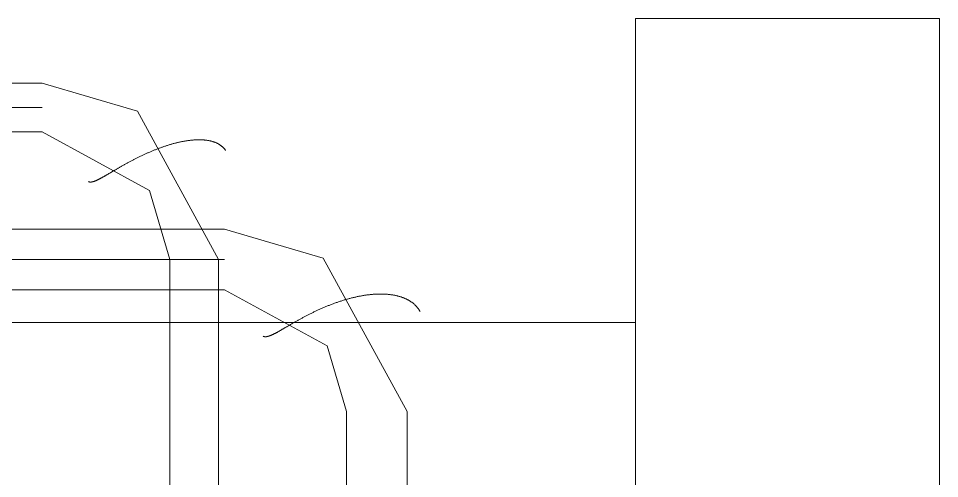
# Model space of a CAD drawing. Header units: millimetres. Extents: x -677815 to 476396, y -125373 to 39000.
# Drawn here: x 137187.5 to 137490.3, y 11948.7 to 12100 of the extents above; entities that cross this region are included whole.
import ezdxf

# ---------------------------------------------------------------- set-up
doc = ezdxf.new("R2010")
doc.units = ezdxf.units.MM
for name, color, linetype, lineweight in [('AM_BOR', 4, 'Continuous', 25), ('Xref building Toll$0$A-WALL', 113, 'Continuous', 9), ('Xref building Toll$0$P-SANR-FIXT', 6, 'Continuous', 9)]:
    doc.layers.add(name, color=color, linetype=linetype, lineweight=lineweight)

# ---------------------------------------------------------------- blocks, each defined once
blk = doc.blocks.new('Xref building Toll$0$FP_242-MASTER GROUND FLOOR')
at = {"layer": 'Xref building Toll$0$P-SANR-FIXT'}
for p, q in [((190, 203), (-110, 203)), ((-110, 187), (32, 187)), ((48, 187), (190, 187))]:
    blk.add_line(p, q, dxfattribs=at)
blk = doc.blocks.new('Xref building Toll$0$FP_244-MASTER GROUND FLOOR')
at = {"layer": 'Xref building Toll$0$P-SANR-FIXT'}
for p, q in [((215.5, 229.27), (215.51, 229.33)), ((215.5, 229.21), (215.5, 229.27)), ((215.5, 229.14), (215.5, 229.21)), ((215.5, 229.08), (215.5, 229.14)), ((215.5, 229.01), (215.5, 229.08)), ((215.5, 228.94), (215.5, 229.01)), ((215.51, 228.87), (215.5, 228.94)), ((215.51, 229.33), (215.52, 229.39)), ((215.51, 228.8), (215.51, 228.87)), ((215.52, 228.73), (215.51, 228.8)), ((215.52, 229.39), (215.53, 229.45)), ((215.54, 228.65), (215.52, 228.73)), ((215.53, 229.45), (215.55, 229.5)), ((215.55, 228.58), (215.54, 228.65)), ((215.55, 229.5), (215.56, 229.56)), ((215.57, 228.5), (215.55, 228.58)), ((215.56, 229.56), (215.58, 229.61)), ((215.58, 228.42), (215.57, 228.5)), ((215.58, 229.61), (215.6, 229.67)), ((215.6, 228.34), (215.58, 228.42)), ((215.6, 229.67), (215.62, 229.72)), ((215.63, 228.26), (215.6, 228.34)), ((215.62, 229.72), (215.65, 229.77)), ((215.65, 228.17), (215.63, 228.26)), ((215.68, 228.09), (215.65, 228.17)), ((215.7, 228), (215.68, 228.09)), ((215.73, 227.91), (215.7, 228)), ((215.76, 227.82), (215.73, 227.91)), ((215.8, 227.73), (215.76, 227.82)), ((215.83, 227.64), (215.8, 227.73)), ((215.87, 227.54), (215.83, 227.64)), ((215.91, 227.44), (215.87, 227.54)), ((215.95, 227.35), (215.91, 227.44)), ((215.99, 227.25), (215.95, 227.35)), ((216.04, 227.14), (215.99, 227.25)), ((216.09, 227.04), (216.04, 227.14)), ((216.13, 226.94), (216.09, 227.04)), ((216.18, 226.83), (216.13, 226.94)), ((216.23, 226.72), (216.18, 226.83)), ((216.29, 226.61), (216.23, 226.72)), ((216.34, 226.5), (216.29, 226.61)), ((216.4, 226.39), (216.34, 226.5)), ((216.46, 226.27), (216.4, 226.39)), ((216.52, 226.16), (216.46, 226.27)), ((216.58, 226.04), (216.52, 226.16)), ((216.64, 225.92), (216.58, 226.04)), ((216.71, 225.8), (216.64, 225.92)), ((216.77, 225.67), (216.71, 225.8)), ((216.84, 225.55), (216.77, 225.67)), ((216.91, 225.42), (216.84, 225.55)), ((216.98, 225.29), (216.91, 225.42)), ((217.05, 225.16), (216.98, 225.29)), ((217.12, 225.03), (217.05, 225.16)), ((217.2, 224.9), (217.12, 225.03)), ((217.27, 224.76), (217.2, 224.9)), ((217.35, 224.63), (217.27, 224.76)), ((217.43, 224.49), (217.35, 224.63)), ((217.51, 224.35), (217.43, 224.49)), ((217.59, 224.21), (217.51, 224.35)), ((217.67, 224.07), (217.59, 224.21)), ((217.76, 223.92), (217.67, 224.07)), ((217.84, 223.77), (217.76, 223.92)), ((217.93, 223.63), (217.84, 223.77)), ((218.02, 223.48), (217.93, 223.63)), ((218.1, 223.33), (218.02, 223.48)), ((218.19, 223.17), (218.1, 223.33)), ((218.28, 223.02), (218.19, 223.17)), ((218.37, 222.86), (218.28, 223.02)), ((218.47, 222.71), (218.37, 222.86)), ((218.56, 222.55), (218.47, 222.71)), ((218.65, 222.39), (218.56, 222.55)), ((218.75, 222.22), (218.65, 222.39)), ((218.85, 222.06), (218.75, 222.22)), ((218.94, 221.89), (218.85, 222.06)), ((219.04, 221.73), (218.94, 221.89)), ((219.14, 221.56), (219.04, 221.73)), ((219.24, 221.39), (219.14, 221.56)), ((219.34, 221.22), (219.24, 221.39)), ((219.44, 221.05), (219.34, 221.22)), ((219.54, 220.87), (219.44, 221.05)), ((219.65, 220.7), (219.54, 220.87)), ((219.75, 220.52), (219.65, 220.7)), ((219.85, 220.34), (219.75, 220.52)), ((219.96, 220.16), (219.85, 220.34)), ((220.06, 219.98), (219.96, 220.16)), ((220.17, 219.79), (220.06, 219.98)), ((220.27, 219.61), (220.17, 219.79)), ((220.38, 219.42), (220.27, 219.61)), ((220.49, 219.24), (220.38, 219.42)), ((220.59, 219.05), (220.49, 219.24)), ((220.7, 218.86), (220.59, 219.05)), ((220.81, 218.67), (220.7, 218.86)), ((220.92, 218.47), (220.81, 218.67)), ((221.03, 218.28), (220.92, 218.47)), ((221.14, 218.08), (221.03, 218.28)), ((221.25, 217.89), (221.14, 218.08)), ((221.36, 217.69), (221.25, 217.89)), ((221.47, 217.49), (221.36, 217.69)), ((221.58, 217.29), (221.47, 217.49)), ((221.69, 217.09), (221.58, 217.29)), ((221.8, 216.89), (221.69, 217.09)), ((221.91, 216.68), (221.8, 216.89)), ((222.02, 216.48), (221.91, 216.68)), ((222.13, 216.27), (222.02, 216.48)), ((222.24, 216.06), (222.13, 216.27)), ((222.35, 215.86), (222.24, 216.06)), ((222.46, 215.65), (222.35, 215.86)), ((222.57, 215.44), (222.46, 215.65)), ((222.69, 215.22), (222.57, 215.44)), ((222.8, 215.01), (222.69, 215.22)), ((222.91, 214.8), (222.8, 215.01)), ((223.02, 214.58), (222.91, 214.8)), ((223.13, 214.37), (223.02, 214.58)), ((223.24, 214.15), (223.13, 214.37)), ((223.35, 213.93), (223.24, 214.15)), ((223.46, 213.71), (223.35, 213.93)), ((223.57, 213.49), (223.46, 213.71)), ((223.68, 213.27), (223.57, 213.49)), ((223.78, 213.05), (223.68, 213.27)), ((223.89, 212.83), (223.78, 213.05)), ((224, 212.61), (223.89, 212.83)), ((224.11, 212.38), (224, 212.61)), ((224.21, 212.16), (224.11, 212.38)), ((224.32, 211.93), (224.21, 212.16)), ((224.43, 211.71), (224.32, 211.93)), ((224.53, 211.48), (224.43, 211.71)), ((224.64, 211.25), (224.53, 211.48)), ((224.74, 211.03), (224.64, 211.25)), ((224.85, 210.8), (224.74, 211.03)), ((224.95, 210.57), (224.85, 210.8)), ((225.05, 210.34), (224.95, 210.57)), ((225.15, 210.11), (225.05, 210.34)), ((225.25, 209.88), (225.15, 210.11)), ((225.36, 209.64), (225.25, 209.88)), ((225.46, 209.41), (225.36, 209.64)), ((225.55, 209.18), (225.46, 209.41)), ((225.65, 208.95), (225.55, 209.18)), ((225.75, 208.71), (225.65, 208.95)), ((225.85, 208.48), (225.75, 208.71)), ((225.94, 208.25), (225.85, 208.48)), ((226.04, 208.01), (225.94, 208.25)), ((226.13, 207.78), (226.04, 208.01)), ((226.22, 207.54), (226.13, 207.78)), ((226.32, 207.31), (226.22, 207.54)), ((226.41, 207.07), (226.32, 207.31)), ((226.5, 206.83), (226.41, 207.07)), ((226.59, 206.6), (226.5, 206.83)), ((226.67, 206.36), (226.59, 206.6)), ((226.76, 206.13), (226.67, 206.36)), ((226.85, 205.89), (226.76, 206.13)), ((226.93, 205.65), (226.85, 205.89)), ((227.02, 205.42), (226.93, 205.65)), ((227.1, 205.18), (227.02, 205.42)), ((227.18, 204.94), (227.1, 205.18)), ((227.26, 204.71), (227.18, 204.94)), ((227.34, 204.47), (227.26, 204.71)), ((227.42, 204.23), (227.34, 204.47)), ((227.49, 204), (227.42, 204.23)), ((227.57, 203.76), (227.49, 204)), ((227.64, 203.53), (227.57, 203.76)), ((227.71, 203.29), (227.64, 203.53)), ((227.79, 203.05), (227.71, 203.29)), ((227.86, 202.82), (227.79, 203.05)), ((227.92, 202.58), (227.86, 202.82)), ((227.99, 202.35), (227.92, 202.58)), ((228.06, 202.11), (227.99, 202.35)), ((228.12, 201.88), (228.06, 202.11)), ((228.19, 201.65), (228.12, 201.88)), ((228.25, 201.41), (228.19, 201.65)), ((228.31, 201.18), (228.25, 201.41)), ((228.37, 200.95), (228.31, 201.18)), ((228.42, 200.72), (228.37, 200.95)), ((228.48, 200.48), (228.42, 200.72)), ((228.53, 200.25), (228.48, 200.48)), ((228.59, 200.02), (228.53, 200.25)), ((228.64, 199.79), (228.59, 200.02)), ((228.69, 199.56), (228.64, 199.79)), ((228.74, 199.33), (228.69, 199.56)), ((228.78, 199.11), (228.74, 199.33)), ((228.83, 198.88), (228.78, 199.11)), ((228.87, 198.65), (228.83, 198.88)), ((228.91, 198.43), (228.87, 198.65)), ((228.95, 198.2), (228.91, 198.43)), ((228.99, 197.98), (228.95, 198.2)), ((229.03, 197.76), (228.99, 197.98)), ((229.06, 197.53), (229.03, 197.76)), ((229.1, 197.31), (229.06, 197.53)), ((229.13, 197.09), (229.1, 197.31)), ((229.16, 196.87), (229.13, 197.09)), ((229.19, 196.65), (229.16, 196.87)), ((229.21, 196.44), (229.19, 196.65)), ((229.24, 196.22), (229.21, 196.44)), ((229.26, 196.01), (229.24, 196.22)), ((229.28, 195.79), (229.26, 196.01)), ((229.3, 195.58), (229.28, 195.79)), ((229.32, 195.37), (229.3, 195.58)), ((229.34, 195.16), (229.32, 195.37)), ((229.35, 194.95), (229.34, 195.16)), ((229.36, 194.74), (229.35, 194.95)), ((229.37, 194.53), (229.36, 194.74)), ((229.38, 194.32), (229.37, 194.53)), ((229.39, 194.12), (229.38, 194.32)), ((229.4, 193.92), (229.39, 194.12)), ((229.4, 193.72), (229.4, 193.92)), ((229.21, 190.69), (229.23, 190.87)), ((229.23, 190.87), (229.26, 191.05)), ((229.26, 191.05), (229.28, 191.23)), ((229.28, 191.23), (229.3, 191.41)), ((229.3, 191.41), (229.32, 191.59)), ((229.32, 191.59), (229.33, 191.78)), ((229.33, 191.78), (229.35, 191.97)), ((229.35, 191.97), (229.36, 192.15)), ((229.36, 192.15), (229.37, 192.34)), ((229.37, 192.34), (229.38, 192.53)), ((229.38, 192.53), (229.39, 192.73)), ((229.39, 192.73), (229.4, 192.92)), ((229.4, 193.51), (229.4, 193.72)), ((229.4, 193.32), (229.4, 193.51)), ((229.4, 193.12), (229.4, 193.32)), ((229.4, 192.92), (229.4, 193.12)), ((228.36, 187.7), (228.42, 187.84)), ((228.42, 187.84), (228.48, 187.98)), ((228.48, 187.98), (228.54, 188.12)), ((228.54, 188.12), (228.59, 188.27)), ((228.59, 188.27), (228.65, 188.42)), ((228.65, 188.42), (228.7, 188.57)), ((228.7, 188.57), (228.75, 188.72)), ((228.75, 188.72), (228.8, 188.87)), ((228.8, 188.87), (228.84, 189.03)), ((228.84, 189.03), (228.89, 189.19)), ((228.89, 189.19), (228.93, 189.35)), ((228.93, 189.35), (228.97, 189.51)), ((228.97, 189.51), (229.01, 189.67)), ((229.01, 189.67), (229.05, 189.84)), ((229.05, 189.84), (229.08, 190)), ((229.08, 190), (229.12, 190.17)), ((229.12, 190.17), (229.15, 190.35)), ((229.15, 190.35), (229.18, 190.52)), ((229.18, 190.52), (229.21, 190.69)), ((225.83, 184.67), (225.94, 184.74)), ((225.94, 184.74), (226.05, 184.81)), ((226.05, 184.81), (226.16, 184.89)), ((226.16, 184.89), (226.26, 184.97)), ((226.26, 184.97), (226.37, 185.05)), ((226.37, 185.05), (226.47, 185.13)), ((226.47, 185.13), (226.57, 185.21)), ((226.57, 185.21), (226.67, 185.3)), ((226.67, 185.3), (226.77, 185.39)), ((226.77, 185.39), (226.86, 185.49)), ((226.86, 185.49), (226.96, 185.58)), ((226.96, 185.58), (227.05, 185.68)), ((227.05, 185.68), (227.14, 185.78)), ((227.14, 185.78), (227.23, 185.88)), ((227.23, 185.88), (227.32, 185.99)), ((227.32, 185.99), (227.4, 186.09)), ((227.4, 186.09), (227.49, 186.2)), ((227.49, 186.2), (227.57, 186.32)), ((227.57, 186.32), (227.65, 186.43)), ((227.65, 186.43), (227.73, 186.55)), ((227.73, 186.55), (227.81, 186.67)), ((227.81, 186.67), (227.88, 186.79)), ((227.88, 186.79), (227.95, 186.91)), ((227.95, 186.91), (228.03, 187.04)), ((228.03, 187.04), (228.1, 187.17)), ((228.1, 187.17), (228.16, 187.3)), ((228.16, 187.3), (228.23, 187.43)), ((228.23, 187.43), (228.3, 187.56)), ((228.3, 187.56), (228.36, 187.7))]:
    blk.add_line(p, q, dxfattribs=at)
blk = doc.blocks.new('Xref building Toll$0$FP_243-MASTER GROUND FLOOR')
at = {"layer": 'Xref building Toll$0$P-SANR-FIXT', "flags": 128}
for points in [[(232, 245), (212.69, 209.66), (190, 203)], [(190, 187), (238.81, 213.66), (248, 245)]]:
    blk.add_lwpolyline(points, dxfattribs=at)
at = {"layer": 'Xref building Toll$0$P-SANR-FIXT'}
blk.add_blockref('Xref building Toll$0$FP_244-MASTER GROUND FLOOR', (0, 0), dxfattribs=at)
blk = doc.blocks.new('Xref building Toll$0$FP_246-MASTER GROUND FLOOR')
at = {"layer": 'Xref building Toll$0$P-SANR-FIXT'}
blk.add_line((240, 245), (240, 415), dxfattribs=at)
blk = doc.blocks.new('Xref building Toll$0$FP_245-MASTER GROUND FLOOR')
at = {"layer": 'Xref building Toll$0$P-SANR-FIXT'}
for p, q in [((232, 415), (232, 245)), ((248, 245), (248, 415))]:
    blk.add_line(p, q, dxfattribs=at)
blk.add_blockref('Xref building Toll$0$FP_246-MASTER GROUND FLOOR', (0, 0), dxfattribs=at)
blk = doc.blocks.new('Xref building Toll$0$FP_252-MASTER GROUND FLOOR')
at = {"layer": 'Xref building Toll$0$P-SANR-FIXT'}
blk.add_line((190, 185), (190, 285), dxfattribs=at)
blk = doc.blocks.new('Xref building Toll$0$FP_251-MASTER GROUND FLOOR')
at = {"layer": 'Xref building Toll$0$P-SANR-FIXT'}
for p, q in [((180, 285), (180, 185)), ((200, 185), (200, 285))]:
    blk.add_line(p, q, dxfattribs=at)
blk.add_blockref('Xref building Toll$0$FP_252-MASTER GROUND FLOOR', (0, 0), dxfattribs=at)
blk = doc.blocks.new('Xref building Toll$0$FP_254-MASTER GROUND FLOOR')
at = {"layer": 'Xref building Toll$0$P-SANR-FIXT'}
for p, q in [((164.62, 171.66), (164.63, 171.73)), ((164.62, 171.59), (164.62, 171.66)), ((164.62, 171.51), (164.62, 171.59)), ((164.63, 171.44), (164.62, 171.51)), ((164.63, 171.8), (164.64, 171.87)), ((164.63, 171.73), (164.63, 171.8)), ((164.63, 171.36), (164.63, 171.44)), ((164.64, 171.28), (164.63, 171.36)), ((164.64, 171.87), (164.65, 171.94)), ((164.65, 171.2), (164.64, 171.28)), ((164.65, 171.94), (164.67, 172)), ((164.66, 171.12), (164.65, 171.2)), ((164.68, 171.04), (164.66, 171.12)), ((164.67, 172), (164.68, 172.07)), ((164.68, 172.07), (164.7, 172.13)), ((164.7, 170.96), (164.68, 171.04)), ((164.7, 172.13), (164.72, 172.19)), ((164.71, 170.87), (164.7, 170.96)), ((164.74, 170.78), (164.71, 170.87)), ((164.72, 172.19), (164.74, 172.25)), ((164.74, 172.25), (164.77, 172.31)), ((164.76, 170.69), (164.74, 170.78)), ((164.78, 170.6), (164.76, 170.69)), ((164.81, 170.51), (164.78, 170.6)), ((164.84, 170.42), (164.81, 170.51)), ((164.87, 170.32), (164.84, 170.42)), ((164.91, 170.22), (164.87, 170.32)), ((164.94, 170.12), (164.91, 170.22)), ((164.98, 170.02), (164.94, 170.12)), ((165.02, 169.92), (164.98, 170.02)), ((165.07, 169.82), (165.02, 169.92)), ((165.11, 169.71), (165.07, 169.82)), ((165.16, 169.6), (165.11, 169.71)), ((165.2, 169.5), (165.16, 169.6)), ((165.25, 169.38), (165.2, 169.5)), ((165.31, 169.27), (165.25, 169.38)), ((165.36, 169.16), (165.31, 169.27)), ((165.41, 169.04), (165.36, 169.16)), ((165.47, 168.92), (165.41, 169.04)), ((165.53, 168.81), (165.47, 168.92)), ((165.59, 168.68), (165.53, 168.81)), ((165.65, 168.56), (165.59, 168.68)), ((165.72, 168.44), (165.65, 168.56)), ((165.79, 168.31), (165.72, 168.44)), ((165.85, 168.18), (165.79, 168.31)), ((165.92, 168.05), (165.85, 168.18)), ((165.99, 167.92), (165.92, 168.05)), ((166.07, 167.79), (165.99, 167.92)), ((166.14, 167.65), (166.07, 167.79)), ((166.22, 167.51), (166.14, 167.65)), ((166.29, 167.38), (166.22, 167.51)), ((166.37, 167.24), (166.29, 167.38)), ((166.45, 167.09), (166.37, 167.24)), ((166.54, 166.95), (166.45, 167.09)), ((166.62, 166.8), (166.54, 166.95)), ((166.7, 166.65), (166.62, 166.8)), ((166.79, 166.51), (166.7, 166.65)), ((166.88, 166.35), (166.79, 166.51)), ((166.97, 166.2), (166.88, 166.35)), ((167.06, 166.05), (166.97, 166.2)), ((167.15, 165.89), (167.06, 166.05)), ((167.24, 165.73), (167.15, 165.89)), ((167.33, 165.57), (167.24, 165.73)), ((167.43, 165.41), (167.33, 165.57)), ((167.52, 165.24), (167.43, 165.41)), ((167.62, 165.08), (167.52, 165.24)), ((167.72, 164.91), (167.62, 165.08)), ((167.82, 164.74), (167.72, 164.91)), ((167.92, 164.57), (167.82, 164.74)), ((168.02, 164.4), (167.92, 164.57)), ((168.12, 164.22), (168.02, 164.4)), ((168.22, 164.05), (168.12, 164.22)), ((168.33, 163.87), (168.22, 164.05)), ((168.43, 163.69), (168.33, 163.87)), ((168.54, 163.51), (168.43, 163.69)), ((168.65, 163.32), (168.54, 163.51)), ((168.75, 163.14), (168.65, 163.32)), ((168.86, 162.95), (168.75, 163.14)), ((168.97, 162.76), (168.86, 162.95)), ((169.08, 162.57), (168.97, 162.76)), ((169.19, 162.38), (169.08, 162.57)), ((169.3, 162.19), (169.19, 162.38)), ((169.41, 161.99), (169.3, 162.19)), ((169.52, 161.79), (169.41, 161.99)), ((169.63, 161.6), (169.52, 161.79)), ((169.75, 161.4), (169.63, 161.6)), ((169.86, 161.19), (169.75, 161.4)), ((169.98, 160.99), (169.86, 161.19)), ((170.09, 160.79), (169.98, 160.99)), ((170.2, 160.58), (170.09, 160.79)), ((170.32, 160.37), (170.2, 160.58)), ((170.43, 160.16), (170.32, 160.37)), ((170.55, 159.95), (170.43, 160.16)), ((170.67, 159.74), (170.55, 159.95)), ((170.78, 159.52), (170.67, 159.74)), ((170.9, 159.31), (170.78, 159.52)), ((171.01, 159.09), (170.9, 159.31)), ((171.13, 158.87), (171.01, 159.09)), ((171.25, 158.65), (171.13, 158.87)), ((171.36, 158.43), (171.25, 158.65)), ((171.48, 158.21), (171.36, 158.43)), ((171.6, 157.98), (171.48, 158.21)), ((171.71, 157.76), (171.6, 157.98)), ((171.83, 157.53), (171.71, 157.76)), ((171.95, 157.3), (171.83, 157.53)), ((172.06, 157.07), (171.95, 157.3)), ((172.18, 156.84), (172.06, 157.07)), ((172.3, 156.61), (172.18, 156.84)), ((172.41, 156.37), (172.3, 156.61)), ((172.53, 156.14), (172.41, 156.37)), ((172.64, 155.9), (172.53, 156.14)), ((172.76, 155.66), (172.64, 155.9)), ((172.87, 155.42), (172.76, 155.66)), ((172.99, 155.18), (172.87, 155.42)), ((173.1, 154.94), (172.99, 155.18)), ((173.22, 154.7), (173.1, 154.94)), ((173.33, 154.46), (173.22, 154.7)), ((173.44, 154.21), (173.33, 154.46)), ((173.55, 153.97), (173.44, 154.21)), ((173.67, 153.72), (173.55, 153.97)), ((173.78, 153.47), (173.67, 153.72)), ((173.89, 153.22), (173.78, 153.47)), ((174, 152.97), (173.89, 153.22)), ((174.11, 152.72), (174, 152.97)), ((174.21, 152.47), (174.11, 152.72)), ((174.32, 152.22), (174.21, 152.47)), ((174.43, 151.96), (174.32, 152.22)), ((174.54, 151.71), (174.43, 151.96)), ((174.64, 151.45), (174.54, 151.71)), ((174.75, 151.2), (174.64, 151.45)), ((174.85, 150.94), (174.75, 151.2)), ((174.95, 150.68), (174.85, 150.94)), ((175.05, 150.42), (174.95, 150.68)), ((175.16, 150.16), (175.05, 150.42)), ((175.26, 149.91), (175.16, 150.16)), ((175.36, 149.64), (175.26, 149.91)), ((175.45, 149.38), (175.36, 149.64)), ((175.55, 149.12), (175.45, 149.38)), ((175.65, 148.86), (175.55, 149.12)), ((175.74, 148.6), (175.65, 148.86)), ((175.84, 148.33), (175.74, 148.6)), ((175.93, 148.07), (175.84, 148.33)), ((176.02, 147.8), (175.93, 148.07)), ((176.11, 147.54), (176.02, 147.8)), ((176.2, 147.27), (176.11, 147.54)), ((176.29, 147.01), (176.2, 147.27)), ((176.37, 146.74), (176.29, 147.01)), ((176.46, 146.48), (176.37, 146.74)), ((176.54, 146.21), (176.46, 146.48)), ((176.63, 145.94), (176.54, 146.21)), ((176.71, 145.68), (176.63, 145.94)), ((176.79, 145.41), (176.71, 145.68)), ((176.87, 145.14), (176.79, 145.41)), ((176.94, 144.87), (176.87, 145.14)), ((177.02, 144.61), (176.94, 144.87)), ((177.09, 144.34), (177.02, 144.61)), ((177.17, 144.07), (177.09, 144.34)), ((177.24, 143.8), (177.17, 144.07)), ((177.31, 143.53), (177.24, 143.8)), ((177.38, 143.27), (177.31, 143.53)), ((177.44, 143), (177.38, 143.27)), ((177.51, 142.73), (177.44, 143)), ((177.57, 142.46), (177.51, 142.73)), ((177.63, 142.19), (177.57, 142.46)), ((177.69, 141.93), (177.63, 142.19)), ((177.75, 141.66), (177.69, 141.93)), ((177.81, 141.39), (177.75, 141.66)), ((177.86, 141.13), (177.81, 141.39)), ((177.92, 140.86), (177.86, 141.13)), ((177.97, 140.59), (177.92, 140.86)), ((178.02, 140.33), (177.97, 140.59)), ((178.07, 140.06), (178.02, 140.33)), ((178.11, 139.8), (178.07, 140.06)), ((178.16, 139.53), (178.11, 139.8)), ((178.2, 139.27), (178.16, 139.53)), ((178.24, 139.01), (178.2, 139.27)), ((178.28, 138.75), (178.24, 139.01)), ((178.32, 138.48), (178.28, 138.75)), ((178.36, 138.22), (178.32, 138.48)), ((178.39, 137.96), (178.36, 138.22)), ((178.42, 137.7), (178.39, 137.96)), ((178.45, 137.44), (178.42, 137.7)), ((178.48, 137.18), (178.45, 137.44)), ((178.51, 136.92), (178.48, 137.18)), ((178.53, 136.67), (178.51, 136.92)), ((178.55, 136.41), (178.53, 136.67)), ((178.57, 136.16), (178.55, 136.41)), ((178.59, 135.9), (178.57, 136.16)), ((178.61, 135.65), (178.59, 135.9)), ((178.62, 135.4), (178.61, 135.65)), ((178.63, 135.14), (178.62, 135.4)), ((178.65, 134.89), (178.63, 135.14)), ((178.65, 134.65), (178.65, 134.89)), ((178.66, 134.4), (178.65, 134.65)), ((178.66, 134.15), (178.66, 134.4)), ((178.67, 133.9), (178.66, 134.15)), ((178.66, 133.17), (178.67, 133.42)), ((178.67, 133.66), (178.67, 133.9)), ((178.67, 133.42), (178.67, 133.66)), ((178.42, 130.15), (178.45, 130.38)), ((178.45, 130.38), (178.48, 130.6)), ((178.48, 130.6), (178.51, 130.83)), ((178.51, 130.83), (178.53, 131.06)), ((178.53, 131.06), (178.56, 131.29)), ((178.56, 131.29), (178.58, 131.52)), ((178.58, 131.52), (178.6, 131.75)), ((178.6, 131.75), (178.61, 131.98)), ((178.61, 131.98), (178.63, 132.22)), ((178.63, 132.22), (178.64, 132.46)), ((178.64, 132.46), (178.65, 132.69)), ((178.65, 132.69), (178.66, 132.93)), ((178.66, 132.93), (178.66, 133.17)), ((177.71, 127.03), (177.77, 127.22)), ((177.77, 127.22), (177.83, 127.42)), ((177.83, 127.42), (177.89, 127.62)), ((177.89, 127.62), (177.95, 127.82)), ((177.95, 127.82), (178, 128.02)), ((178, 128.02), (178.05, 128.23)), ((178.05, 128.23), (178.1, 128.43)), ((178.1, 128.43), (178.15, 128.64)), ((178.15, 128.64), (178.19, 128.85)), ((178.19, 128.85), (178.24, 129.07)), ((178.24, 129.07), (178.28, 129.28)), ((178.28, 129.28), (178.32, 129.5)), ((178.32, 129.5), (178.36, 129.71)), ((178.36, 129.71), (178.39, 129.93)), ((178.39, 129.93), (178.42, 130.15)), ((176.34, 124.06), (176.44, 124.21)), ((176.44, 124.21), (176.53, 124.37)), ((176.53, 124.37), (176.63, 124.53)), ((176.63, 124.53), (176.72, 124.7)), ((176.72, 124.7), (176.81, 124.86)), ((176.81, 124.86), (176.89, 125.03)), ((176.89, 125.03), (176.98, 125.2)), ((176.98, 125.2), (177.06, 125.37)), ((177.06, 125.37), (177.14, 125.55)), ((177.14, 125.55), (177.22, 125.72)), ((177.22, 125.72), (177.29, 125.9)), ((177.29, 125.9), (177.37, 126.09)), ((177.37, 126.09), (177.44, 126.27)), ((177.44, 126.27), (177.51, 126.46)), ((177.51, 126.46), (177.58, 126.64)), ((177.58, 126.64), (177.65, 126.84)), ((177.65, 126.84), (177.71, 127.03)), ((173.48, 121.11), (173.62, 121.2)), ((173.62, 121.2), (173.76, 121.29)), ((173.76, 121.29), (173.9, 121.39)), ((173.9, 121.39), (174.03, 121.49)), ((174.03, 121.49), (174.16, 121.59)), ((174.16, 121.59), (174.29, 121.7)), ((174.29, 121.7), (174.42, 121.81)), ((174.42, 121.81), (174.55, 121.92)), ((174.55, 121.92), (174.67, 122.03)), ((174.67, 122.03), (174.8, 122.15)), ((174.8, 122.15), (174.92, 122.27)), ((174.92, 122.27), (175.04, 122.39)), ((175.04, 122.39), (175.16, 122.51)), ((175.16, 122.51), (175.28, 122.64)), ((175.28, 122.64), (175.39, 122.77)), ((175.39, 122.77), (175.5, 122.9)), ((175.5, 122.9), (175.62, 123.04)), ((175.62, 123.04), (175.73, 123.18)), ((175.73, 123.18), (175.83, 123.32)), ((175.83, 123.32), (175.94, 123.46)), ((175.94, 123.46), (176.04, 123.61)), ((176.04, 123.61), (176.15, 123.75)), ((176.15, 123.75), (176.25, 123.9)), ((176.25, 123.9), (176.34, 124.06)), ((172.91, 120.77), (173.06, 120.85)), ((173.06, 120.85), (173.2, 120.93)), ((173.2, 120.93), (173.34, 121.02)), ((173.34, 121.02), (173.48, 121.11))]:
    blk.add_line(p, q, dxfattribs=at)
blk = doc.blocks.new('Xref building Toll$0$FP_253-MASTER GROUND FLOOR')
at = {"layer": 'Xref building Toll$0$P-SANR-FIXT', "flags": 128}
for points in [[(180, 185), (161.61, 151.34), (140, 145)], [(140, 125), (190.49, 152.58), (200, 185)]]:
    blk.add_lwpolyline(points, dxfattribs=at)
at = {"layer": 'Xref building Toll$0$P-SANR-FIXT'}
blk.add_blockref('Xref building Toll$0$FP_254-MASTER GROUND FLOOR', (0, 0), dxfattribs=at)
blk = doc.blocks.new('Xref building Toll$0$FP_255-MASTER GROUND FLOOR')
at = {"layer": 'Xref building Toll$0$P-SANR-FIXT'}
for p, q in [((22.68, 145), (-60, 145)), ((140, 145), (57.32, 145)), ((-60, 125), (22.68, 125)), ((57.32, 125), (140, 125))]:
    blk.add_line(p, q, dxfattribs=at)
blk = doc.blocks.new('Xref building Toll$0$Safety_Shower_amp_Eye_Wash_6042 - Existing-1629958-MASTER GROUND FLOOR')
at = {"layer": 'Xref building Toll$0$P-SANR-FIXT'}
for name in ['Xref building Toll$0$FP_245-MASTER GROUND FLOOR', 'Xref building Toll$0$FP_251-MASTER GROUND FLOOR', 'Xref building Toll$0$FP_243-MASTER GROUND FLOOR', 'Xref building Toll$0$FP_242-MASTER GROUND FLOOR', 'Xref building Toll$0$FP_253-MASTER GROUND FLOOR', 'Xref building Toll$0$FP_255-MASTER GROUND FLOOR']:
    blk.add_blockref(name, (0, 0), dxfattribs=at)
blk = doc.blocks.new('Xref building Toll$0$Shower Stall-2D - Shower Stall-2D-1628917-MASTER GROUND FLOOR')
at = {"layer": 'Xref building Toll$0$P-SANR-FIXT'}
for p, q in [((0, 1260), (1260, 1260)), ((1260, 1260), (1260, 0))]:
    blk.add_line(p, q, dxfattribs=at)
blk = doc.blocks.new('Xref building Toll$0$building block 28092016')
at = {"layer": 'Xref building Toll$0$A-WALL'}
for p, q in [((859939.92, -660799.46), (859939.92, -659399.46)), ((860039.92, -659399.46), (859939.92, -659399.46)), ((860039.92, -659399.46), (860039.92, -660799.46))]:
    blk.add_line(p, q, dxfattribs=at)
at = {"layer": 'Xref building Toll$0$P-SANR-FIXT', "rotation": 90}
blk.add_blockref('Xref building Toll$0$Safety_Shower_amp_Eye_Wash_6042 - Existing-1629958-MASTER GROUND FLOOR', (859989.92, -659668.77), dxfattribs=at)
at = {"layer": 'Xref building Toll$0$P-SANR-FIXT'}
blk.add_blockref('Xref building Toll$0$Shower Stall-2D - Shower Stall-2D-1628917-MASTER GROUND FLOOR', (858679.92, -660759.46), dxfattribs=at)
blk = doc.blocks.new('Xref building Toll')
blk.add_blockref('Xref building Toll$0$building block 28092016', (-722549.64, 671499.46))

msp = doc.modelspace()

# ---------------------------------------------------------------- block references
at = {"layer": 'AM_BOR'}
msp.add_blockref('Xref building Toll', (0, 0), dxfattribs=at)

doc.saveas('drawing.dxf')
